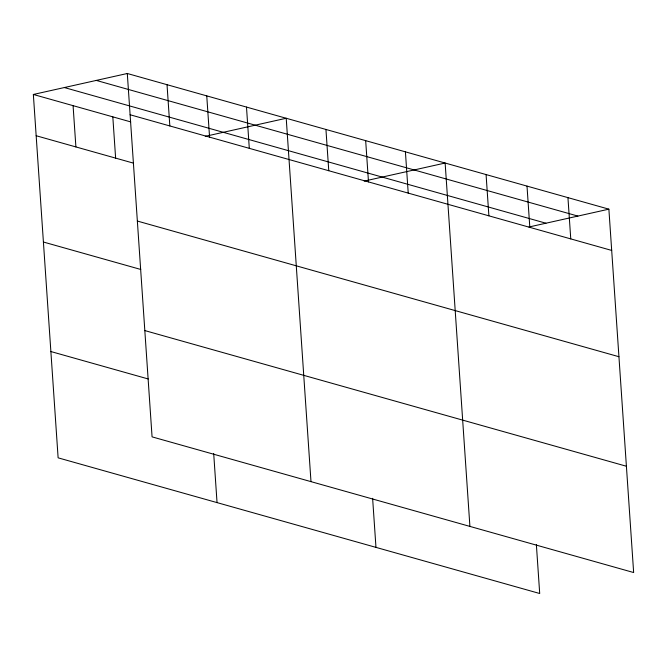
<?xml version="1.0" encoding="UTF-8"?>
<svg xmlns="http://www.w3.org/2000/svg" width="667" height="667" viewBox="0 0 667 667"><rect width="100%" height="100%" fill="white"/><g stroke="black" fill="none" stroke-linecap="round" stroke-linejoin="round"><path stroke-width="1" d="M536.36 544.447L539.703 593.505L58.121 457.837L33.35 94.464L127.297 73.495L608.879 209.163L633.65 572.536L152.068 436.868L127.297 73.495M205.269 136.335L286.218 118.259L310.989 481.632M364.199 181.107L445.139 163.031L469.91 526.405M528.931 227.013L608.879 209.163M96.29 80.415L577.872 216.083M64.349 87.544L545.931 223.212M130.107 114.757L611.689 250.425M33.35 94.464L130.69 121.886M36.16 135.734L133.5 163.157M137.352 221.052L618.934 356.72M43.413 242.029L140.754 269.451M144.822 330.574L626.405 466.241M50.875 351.542L148.216 378.964M567.942 197.632L570.76 238.894M527.005 186.101L529.823 227.364M486.076 174.562L488.886 215.833M405.411 151.843L408.221 193.105M365.674 140.645L368.492 181.916M372.62 498.324L375.971 547.382M325.946 129.456L328.764 170.719M246.49 107.07L249.3 148.341M206.753 95.873L209.571 137.144M213.698 453.552L217.042 502.61M167.025 84.684L169.835 125.955M112.815 116.85L115.624 158.121M73.078 105.661L75.896 146.923"/></g></svg>
